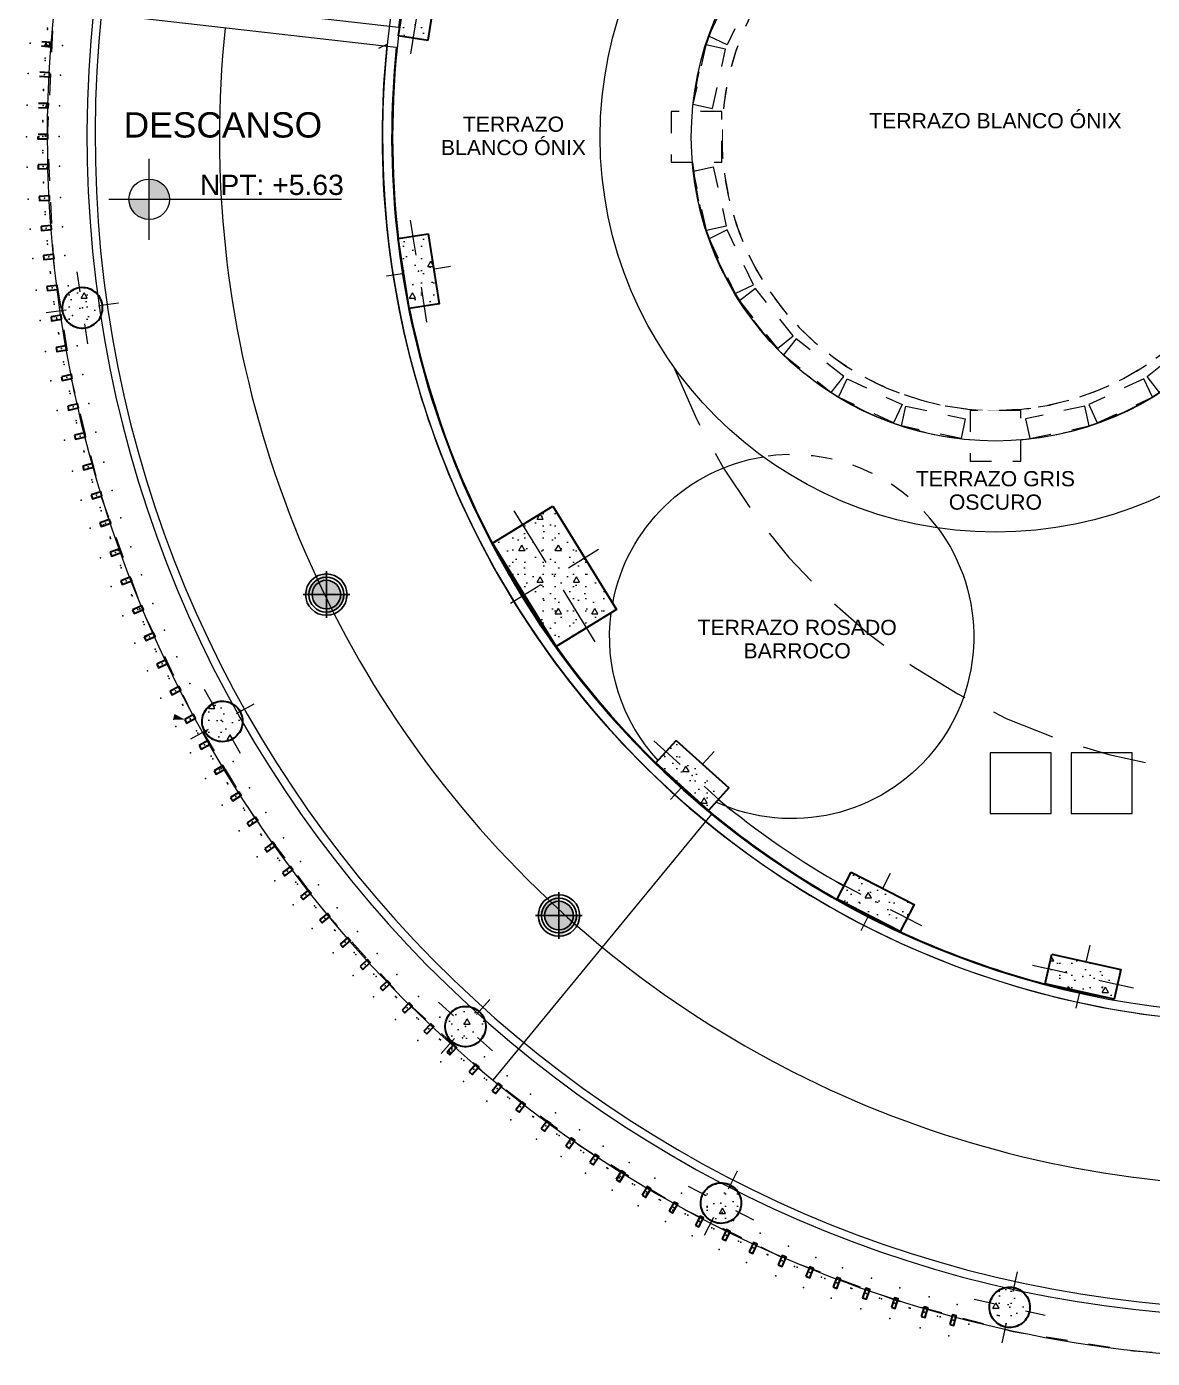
# Model space of a CAD drawing. Header units: feet. Extents: x 2 to 125, y -24 to 93.
# Drawn here: x 91.52 to 97.07, y 77.68 to 84.26 of the extents above; entities that cross this region are included whole.
import ezdxf

# ---------------------------------------------------------------- set-up
doc = ezdxf.new("R2010")
doc.units = ezdxf.units.FT
doc.header["$MEASUREMENT"] = 0
doc.set_wipeout_variables(frame=1)
for name, pattern in [('Dashed', [0.211667, 0.105833, -0.105833]), ('HIDDEN', [9.525, 6.35, -3.175]), ('HIDDEN2', [0.1875, 0.125, -0.0625]), ('Wipeout_Contour', [1, 0, -1])]:
    doc.linetypes.add(name, pattern=pattern)
for name, color, linetype in [('ALUMBRADO', 1, 'Continuous'), ('Dimensioning - General', 7, 'Continuous'), ('Structural - Bearing', 7, 'Continuous')]:
    doc.layers.add(name, color=color, linetype=linetype)
for name, color, linetype, lineweight in [('Annotation - Label_Pen_No__1', 7, 'Continuous', 13), ('cotas', 7, 'Continuous', 5), ('Drawing & Figure_Pen_No__122', 9, 'Continuous', 13), ('Interior - Stair & Railing_Pen_No__122', 9, 'Continuous', 13), ('Structural - Bearing_Pen_No__122', 9, 'Continuous', 13), ('Structural - Bearing_Pen_No__21', 7, 'Continuous', 35), ('TOMACORRIENTE', 5, 'HIDDEN2', 30)]:
    doc.layers.add(name, color=color, linetype=linetype, lineweight=lineweight)
for name, color, linetype, lineweight, true_color in [('Annotation - Text_Pen_No__167', 7, 'Continuous', 13, 0x6a6a6a), ('Dimensioning - General_Pen_No__167', 7, 'Continuous', 13, 0x6a6a6a), ('Estructura – Carga_Pen_No__167', 7, 'Continuous', 13, 0x6a6a6a), ('Interior - Furniture _Pen_No__167', 7, 'Continuous', 13, 0x6a6a6a), ('RAMPA PROPUESTA 1 CERRAMIENTO_Pen_No__123', 7, 'Continuous', 0, 0xd8d8d8), ('RAMPA PROPUESTA 1 CERRAMIENTO_Pen_No__28', 7, 'Continuous', 35, 0xa80f02), ('RAMPA PROPUESTA 1 CERRAMIENTO_Pen_No__48', 7, 'Continuous', 25, 0xa80f02), ('Structural - Bearing_Pen_No__167', 7, 'Continuous', 13, 0x6a6a6a), ('Structural - Bearing_Pen_No__4', 7, 'Continuous', 20, 0x029e21), ('Structural - Bearing_Pen_No__87', 7, 'Continuous', 20, 0x6a6a6a)]:
    doc.layers.add(name, color=color, linetype=linetype, lineweight=lineweight, true_color=true_color)
doc.styles.add('GENERATED_STYLE_1', font='arial.ttf')
pattern_1 = [(0, (70.36607, 85.72544), (0, 0.311769), [0.03, -0.15]), (0, (70.45607, 85.88132), (0, 0.311769), [0.03, -0.15]), (60, (70.36607, 85.72544), (-0.27, 0.1558846), [0.03, -0.15]), (60, (70.54607, 85.72544), (-0.27, 0.1558846), [0.03, -0.15]), (120, (70.39607, 85.72544), (0.27, 0.1558846), [0.03, -0.15]), (120, (70.57607, 85.72544), (0.27, 0.1558846), [0.03, -0.15]), (0, (70.36607, 85.75544), (0, 0.06), [0, -0.06, 0, -0.09]), (45, (70.39607, 85.75544), (-0.04242641, 0.04242641), [0, -0.045, 0, -0.075])]

# ---------------------------------------------------------------- blocks, each defined once
blk = doc.blocks.new('Curved Ramp 23[46]', base_point=(27.2823, -2.0105))
at = {"layer": 'Interior - Furniture _Pen_No__167', "color": 251, "linetype": 'Continuous', "lineweight": 13, "true_color": 0x6a6a6a}
for p, q in [((22.986, -1.4693), (21.297, -1.2764)), ((22.9746, -1.5687), (21.2856, -1.3757)), ((24.5318, -5.3547), (23.4519, -6.6677))]:
    blk.add_line(p, q, dxfattribs=at)
for radius, start, end in [(4.33, 90.82856, 172.82049), (6.03, 173.95721, 269.99957), (5.18, 174.03517, 269.99957), (4.33, 174.14374, 269.99957)]:
    blk.add_arc((27.2823, -2.0105), radius, start, end, dxfattribs=at)
blk = doc.blocks.new('Level Dimension_7', base_point=(21.7559, -2.3181))
at = {"layer": 'Dimensioning - General_Pen_No__167', "linetype": 'Continuous', "lineweight": 13, "true_color": 0x6a6a6a}
for points in [[(21.7559, -2.3181), (21.8559, -2.3181), (21.8483, -2.2798), (21.8266, -2.2473), (21.7941, -2.2257), (21.7559, -2.2181)], [(21.7559, -2.3181), (21.6559, -2.3181), (21.6635, -2.3563), (21.6852, -2.3888), (21.7176, -2.4104), (21.7559, -2.4181)]]:
    blk.add_hatch(color=251, dxfattribs=at).paths.add_polyline_path(points)
at = {"layer": 'Dimensioning - General_Pen_No__167', "color": 251, "linetype": 'Continuous', "lineweight": 13, "true_color": 0x6a6a6a}
for p, q in [((21.7559, -2.5181), (21.7559, -2.1181)), ((21.5559, -2.3181), (22.7044, -2.3181))]:
    blk.add_line(p, q, dxfattribs=at)
blk.add_circle((21.7559, -2.3181), 0.1, dxfattribs=at)
at = {"layer": 'Dimensioning - General_Pen_No__167', "color": 251, "lineweight": 13, "true_color": 0x6a6a6a, "insert": (22.0059, -2.2981), "char_height": 0.1, "attachment_point": 7, "style": 'GENERATED_STYLE_1'}
blk.add_mtext('\\A1;NPT: +5.63', dxfattribs=at)
blk = doc.blocks.new('LED PASILLO')
at = {"layer": 'ALUMBRADO'}
h = blk.add_hatch(color=202, dxfattribs=at)
h.dxf.hatch_style = 1
edge = h.paths.add_edge_path()
edge.add_line((0, 0.1376), (0, -0.1376))
edge.add_line((-0.1376, 0), (0.1376, 0))
edge = h.paths.add_edge_path()
edge.add_line((0, 0), (0, 0.0845))
edge.add_arc((0, 0), 0.0845, 90, 180)
edge.add_line((-0.0845, 0), (0, 0))
edge = h.paths.add_edge_path()
edge.add_line((0.0845, 0), (0, 0))
edge.add_line((0, 0), (0, -0.0845))
edge.add_arc((0, 0), 0.0845, 270, 360)
at = {"layer": 'ALUMBRADO', "color": 202}
for points in [[(0, 0.1376), (0, -0.1376)], [(-0.1376, 0), (0.1376, 0)]]:
    blk.add_lwpolyline(points, dxfattribs=at)
for radius in [0.1222, 0.1028, 0.0845]:
    blk.add_circle((0, 0), radius, dxfattribs=at)

msp = doc.modelspace()

# ---------------------------------------------------------------- hatches: boundary and pattern name
at = {"layer": 'Annotation - Label_Pen_No__1', "linetype": 'Continuous', "lineweight": 13}
msp.add_hatch(color=7, dxfattribs=at).paths.add_polyline_path([(92.2971, 80.8386), (92.2459, 80.8658), (92.2392, 80.8366)])
at = {"layer": 'RAMPA PROPUESTA 1 CERRAMIENTO_Pen_No__48', "linetype": 'Continuous', "lineweight": 25, "true_color": 0xa80f02}
h = msp.add_hatch(dxfattribs=at)
h.set_pattern_fill('STRUCTURAL_CONCRETE', color=14, style=0, pattern_type=2)
h.set_pattern_definition(pattern_1)
h.paths.add_polyline_path([(91.5916, 84.1846, 0.000823), (91.5901, 84.1646), (91.6382, 84.161), (91.6397, 84.181)])
h = msp.add_hatch(dxfattribs=at)
h.set_pattern_fill('STRUCTURAL_CONCRETE', color=14, style=0, pattern_type=2)
h.set_pattern_definition(pattern_1)
h.paths.add_polyline_path([(91.5757, 83.881, 0.000823), (91.5752, 83.861), (91.6235, 83.8598), (91.624, 83.8798)])
h = msp.add_hatch(dxfattribs=at)
h.set_pattern_fill('STRUCTURAL_CONCRETE', color=14, style=0, pattern_type=2)
h.set_pattern_definition(pattern_1)
h.paths.add_polyline_path([(91.5734, 83.7181), (91.5718, 83.7181), (91.5718, 83.7068), (91.6218, 83.7068), (91.6218, 83.7268), (91.5734, 83.7268, 0.000359)])
h = msp.add_hatch(dxfattribs=at)
h.set_pattern_fill('STRUCTURAL_CONCRETE', color=14, style=0, pattern_type=2)
h.set_pattern_definition(pattern_1)
h.paths.add_polyline_path([(91.5733, 83.5783), (91.5739, 83.5583), (91.6238, 83.5596), (91.6233, 83.5796)])
h = msp.add_hatch(dxfattribs=at)
h.set_pattern_fill('STRUCTURAL_CONCRETE', color=14, style=0, pattern_type=2)
h.set_pattern_definition(pattern_1)
h.paths.add_polyline_path([(91.588, 83.2737), (91.5895, 83.2538), (91.6393, 83.2576), (91.6378, 83.2775)])
h = msp.add_hatch(dxfattribs=at)
h.set_pattern_fill('STRUCTURAL_CONCRETE', color=14, style=0, pattern_type=2)
h.set_pattern_definition(pattern_1)
h.paths.add_polyline_path([(91.6372, 82.8278), (91.6402, 82.808), (91.6896, 82.8155), (91.6866, 82.8353)])
h = msp.add_hatch(dxfattribs=at)
h.set_pattern_fill('STRUCTURAL_CONCRETE', color=14, style=0, pattern_type=2)
h.set_pattern_definition(pattern_1)
h.paths.add_polyline_path([(91.7938, 82.0898), (91.7992, 82.0706), (91.8473, 82.0841), (91.8419, 82.1034)])
h = msp.add_hatch(dxfattribs=at)
h.set_pattern_fill('STRUCTURAL_CONCRETE', color=14, style=0, pattern_type=2)
h.set_pattern_definition(pattern_1)
h.paths.add_polyline_path([(91.8351, 81.9479), (91.841, 81.9288), (91.8887, 81.9435), (91.8829, 81.9626)])
h = msp.add_hatch(dxfattribs=at)
h.set_pattern_fill('STRUCTURAL_CONCRETE', color=14, style=0, pattern_type=2)
h.set_pattern_definition(pattern_1)
h.paths.add_polyline_path([(91.8787, 81.8104), (91.8851, 81.7914), (91.9325, 81.8072), (91.9262, 81.8262)])
h = msp.add_hatch(dxfattribs=at)
h.set_pattern_fill('STRUCTURAL_CONCRETE', color=14, style=0, pattern_type=2)
h.set_pattern_definition(pattern_1)
h.paths.add_polyline_path([(91.9291, 81.6642), (91.936, 81.6454), (91.983, 81.6624), (91.9762, 81.6812)])
h = msp.add_hatch(dxfattribs=at)
h.set_pattern_fill('STRUCTURAL_CONCRETE', color=14, style=0, pattern_type=2)
h.set_pattern_definition(pattern_1)
h.paths.add_polyline_path([(92.039, 81.3807), (92.0468, 81.3623), (92.0929, 81.3816), (92.0851, 81.4001)])
h = msp.add_hatch(dxfattribs=at)
h.set_pattern_fill('STRUCTURAL_CONCRETE', color=14, style=0, pattern_type=2)
h.set_pattern_definition(pattern_1)
h.paths.add_polyline_path([(92.097, 81.2462), (92.1052, 81.2279), (92.1508, 81.2484), (92.1426, 81.2666)])
h = msp.add_hatch(dxfattribs=at)
h.set_pattern_fill('STRUCTURAL_CONCRETE', color=14, style=0, pattern_type=2)
h.set_pattern_definition(pattern_1)
h.paths.add_polyline_path([(92.2971, 80.8386), (92.3066, 80.821), (92.3506, 80.8448), (92.341, 80.8624)])
h = msp.add_hatch(dxfattribs=at)
h.set_pattern_fill('STRUCTURAL_CONCRETE', color=14, style=0, pattern_type=2)
h.set_pattern_definition(pattern_1)
h.paths.add_polyline_path([(92.3687, 80.7093), (92.3787, 80.692), (92.422, 80.7168), (92.4121, 80.7342)])
h = msp.add_hatch(dxfattribs=at)
h.set_pattern_fill('STRUCTURAL_CONCRETE', color=14, style=0, pattern_type=2)
h.set_pattern_definition(pattern_1)
h.paths.add_polyline_path([(92.4416, 80.5848), (92.452, 80.5677), (92.4948, 80.5936), (92.4844, 80.6107)])
h = msp.add_hatch(dxfattribs=at)
h.set_pattern_fill('STRUCTURAL_CONCRETE', color=14, style=0, pattern_type=2)
h.set_pattern_definition(pattern_1)
h.paths.add_polyline_path([(92.5231, 80.4534), (92.5339, 80.4365), (92.576, 80.4635), (92.5652, 80.4803)])
h = msp.add_hatch(dxfattribs=at)
h.set_pattern_fill('STRUCTURAL_CONCRETE', color=14, style=0, pattern_type=2)
h.set_pattern_definition(pattern_1)
h.paths.add_polyline_path([(92.6051, 80.328), (92.6163, 80.3115), (92.6577, 80.3395), (92.6465, 80.3561)])
h = msp.add_hatch(dxfattribs=at)
h.set_pattern_fill('STRUCTURAL_CONCRETE', color=14, style=0, pattern_type=2)
h.set_pattern_definition(pattern_1)
h.paths.add_polyline_path([(93.4772, 79.2993), (93.4918, 79.2857), (93.526, 79.3221), (93.5115, 79.3358)])
h = msp.add_hatch(dxfattribs=at)
h.set_pattern_fill('STRUCTURAL_CONCRETE', color=14, style=0, pattern_type=2)
h.set_pattern_definition(pattern_1)
h.paths.add_polyline_path([(93.5908, 79.1949), (93.6057, 79.1816), (93.639, 79.2189), (93.6241, 79.2322)])
h = msp.add_hatch(dxfattribs=at)
h.set_pattern_fill('STRUCTURAL_CONCRETE', color=14, style=0, pattern_type=2)
h.set_pattern_definition(pattern_1)
h.paths.add_polyline_path([(93.8151, 79.0034), (93.8307, 78.9908), (93.8621, 79.0297), (93.8466, 79.0423)])
h = msp.add_hatch(dxfattribs=at)
h.set_pattern_fill('STRUCTURAL_CONCRETE', color=14, style=0, pattern_type=2)
h.set_pattern_definition(pattern_1)
h.paths.add_polyline_path([(94.1774, 78.7308), (94.1938, 78.7195), (94.2223, 78.7606), (94.2058, 78.772)])
h = msp.add_hatch(dxfattribs=at)
h.set_pattern_fill('STRUCTURAL_CONCRETE', color=14, style=0, pattern_type=2)
h.set_pattern_definition(pattern_1)
h.paths.add_polyline_path([(94.4269, 78.5663), (94.4439, 78.5557), (94.4703, 78.5982), (94.4533, 78.6087)])
h = msp.add_hatch(dxfattribs=at)
h.set_pattern_fill('STRUCTURAL_CONCRETE', color=14, style=0, pattern_type=2)
h.set_pattern_definition(pattern_1)
h.paths.add_polyline_path([(94.5549, 78.4885), (94.5721, 78.4783), (94.5975, 78.5214), (94.5802, 78.5316)])
h = msp.add_hatch(dxfattribs=at)
h.set_pattern_fill('STRUCTURAL_CONCRETE', color=14, style=0, pattern_type=2)
h.set_pattern_definition(pattern_1)
h.paths.add_polyline_path([(94.6887, 78.4117), (94.7062, 78.402), (94.7304, 78.4457), (94.7129, 78.4554)])
h = msp.add_hatch(dxfattribs=at)
h.set_pattern_fill('STRUCTURAL_CONCRETE', color=14, style=0, pattern_type=2)
h.set_pattern_definition(pattern_1)
h.paths.add_polyline_path([(95.6429, 77.983), (95.6618, 77.9765), (95.6782, 78.0237), (95.6593, 78.0303)])
h = msp.add_hatch(dxfattribs=at)
h.set_pattern_fill('STRUCTURAL_CONCRETE', color=14, style=0, pattern_type=2)
h.set_pattern_definition(pattern_1)
h.paths.add_polyline_path([(95.9324, 77.89), (95.9516, 77.8844), (95.9656, 77.9324), (95.9464, 77.938)])
at = {"layer": 'Structural - Bearing_Pen_No__122', "linetype": 'Continuous', "lineweight": 13}
h = msp.add_hatch(dxfattribs=at)
h.set_pattern_fill('STRUCTURAL_CONCRETE', color=9, style=0, pattern_type=2)
h.set_pattern_definition(pattern_1)
h.paths.add_polyline_path([(91.8058, 82.7722, 0.414214), (91.8908, 82.8852, 0.414214), (91.7778, 82.9702, 0.414214), (91.6928, 82.8572, 0.414214)])
h = msp.add_hatch(dxfattribs=at)
h.set_pattern_fill('STRUCTURAL_CONCRETE', color=9, style=0, pattern_type=2)
h.set_pattern_definition(pattern_1)
h.paths.add_polyline_path([(92.4341, 80.9161, 0.414214), (92.3956, 80.7801, 0.414214), (92.5317, 80.7415, 0.414214), (92.5702, 80.8776, 0.414214)])
h = msp.add_hatch(dxfattribs=at)
h.set_pattern_fill('STRUCTURAL_CONCRETE', color=9, style=0, pattern_type=2)
h.set_pattern_definition(pattern_1)
h.paths.add_polyline_path([(93.6085, 79.3888, 0.414214), (93.6158, 79.2476, 0.414214), (93.757, 79.2549, 0.414214), (93.7498, 79.3961, 0.414214)])
h = msp.add_hatch(dxfattribs=at)
h.set_pattern_fill('STRUCTURAL_CONCRETE', color=9, style=0, pattern_type=2)
h.set_pattern_definition(pattern_1)
h.paths.add_polyline_path([(94.8549, 78.4958, 0.414214), (94.8982, 78.3612, 0.414214), (95.0328, 78.4045, 0.414214), (94.9895, 78.5391, 0.414214)])
h = msp.add_hatch(dxfattribs=at)
h.set_pattern_fill('STRUCTURAL_CONCRETE', color=9, style=0, pattern_type=2)
h.set_pattern_definition(pattern_1)
h.paths.add_polyline_path([(96.2714, 77.9573, 0.414214), (96.3475, 77.8381, 0.414214), (96.4667, 77.9141, 0.414214), (96.3906, 78.0333, 0.414214)])

# ---------------------------------------------------------------- linework, layer by layer
at = {"layer": 'Estructura – Carga_Pen_No__167', "color": 251, "linetype": 'Continuous', "lineweight": 13, "true_color": 0x6a6a6a}
for points in [[(96.5732, 80.3735), (96.5732, 80.6735), (96.2732, 80.6735), (96.2732, 80.3735)], [(96.2732, 80.6735), (96.2732, 80.3735), (96.5732, 80.3735), (96.5732, 80.6735)], [(96.6732, 80.6735), (96.6732, 80.3735), (96.9732, 80.3735), (96.9732, 80.6735)], [(96.6732, 80.3735), (96.9732, 80.3735), (96.9732, 80.6735), (96.6732, 80.6735)]]:
    msp.add_lwpolyline(points, close=True, dxfattribs=at)
at = {"layer": 'Interior - Stair & Railing_Pen_No__122', "color": 9, "linetype": 'Continuous', "lineweight": 13}
msp.add_line((93.2949, 84.1712), (93.2529, 84.1528), dxfattribs=at)
msp.add_line((93.2949, 84.1712), (93.2529, 84.1528), dxfattribs=at)
msp.add_line((93.2949, 84.1712), (93.2529, 84.1528), dxfattribs=at)
msp.add_line((93.2949, 84.1712), (93.2529, 84.1528), dxfattribs=at)
for centre, radius, start, end in [((97.6461, 83.7191), 5.8315, 90.12888, 269.40029), ((97.6461, 83.7191), 5.8315, 90.12888, 269.40029), ((97.6461, 83.7191), 5.8315, 90.12888, 269.40029), ((97.6461, 83.7191), 5.8315, 90.12888, 269.40029), ((97.6461, 83.7191), 5.7915, 90.0061, 269.52272), ((97.6461, 83.7191), 5.7915, 90.0061, 269.52272), ((97.6461, 83.7191), 5.7915, 90.0061, 269.52272), ((97.6461, 83.7191), 5.7915, 90.0061, 269.52272), ((97.6461, 83.7149), 4.375, 174.01281, 269.36897), ((97.6461, 83.7149), 4.375, 174.01281, 269.36897), ((97.6461, 83.7149), 4.375, 174.01281, 269.36897), ((97.6461, 83.7149), 4.375, 174.01281, 269.36897)]:
    msp.add_arc(centre, radius, start, end, dxfattribs=at)
at = {"layer": 'RAMPA PROPUESTA 1 CERRAMIENTO_Pen_No__123', "color": 254, "linetype": 'Continuous', "lineweight": 0, "true_color": 0xd8d8d8}
for p in [(91.62, 84.2526), (91.6196, 84.2467), (91.5342, 84.1788), (91.614, 84.1729), (91.6938, 84.1669), (91.608, 84.0931), (91.6086, 84.1039), (91.5247, 84.028), (91.6046, 84.024), (91.6845, 84.02), (91.6006, 83.9441), (91.6007, 83.9504), (91.5188, 83.8724), (91.5987, 83.8704), (91.6787, 83.8685), (91.5967, 83.7968), (91.5968, 83.7905), (91.5168, 83.7167), (91.5968, 83.7168), (91.6768, 83.7169), (91.5966, 83.6489), (91.5969, 83.6368), (91.5186, 83.5669), (91.5986, 83.5689), (91.6786, 83.571), (91.6004, 83.4925), (91.6006, 83.489), (91.5245, 83.4085), (91.6044, 83.4126), (91.6843, 83.4167), (91.6076, 83.3454), (91.6085, 83.3327), (91.6136, 83.2656), (91.6934, 83.2717), (91.5339, 83.2596), (91.6181, 83.2021), (91.6197, 83.1859), (91.5465, 83.1146), (91.6261, 83.1225), (91.7057, 83.1304), (91.6332, 83.0488), (91.634, 83.0429), (91.5638, 82.9595), (91.6431, 82.9694), (91.7225, 82.9794), (91.6515, 82.9008), (91.6531, 82.8901), (91.5843, 82.8097), (91.6634, 82.8217), (91.7425, 82.8336), (91.6742, 82.7488), (91.6753, 82.7425), (91.7668, 82.6839), (91.6093, 82.6561), (91.6881, 82.67), (91.6992, 82.6051), (91.702, 82.5912), (91.7935, 82.5424), (91.6366, 82.5108), (91.715, 82.5266), (91.7282, 82.46), (91.7309, 82.4482), (91.6679, 82.3643), (91.7459, 82.382), (91.8239, 82.3997), (91.7607, 82.3157), (91.7636, 82.304), (91.7028, 82.2186), (91.7803, 82.2382), (91.8579, 82.2578), (91.7989, 82.164), (91.7999, 82.1606), (91.8205, 82.087), (91.8975, 82.1086), (91.7435, 82.0653), (91.8384, 82.0222), (91.8421, 82.0099), (91.9384, 81.9692), (91.7854, 81.9222), (91.8619, 81.9457), (91.8803, 81.8847), (91.8854, 81.8692), (91.9815, 81.8341), (91.8297, 81.7835), (91.9056, 81.8088), (91.9288, 81.7385), (91.9309, 81.7329), (92.0313, 81.6905), (91.8808, 81.6361), (91.9561, 81.6633), (91.9794, 81.5982), (91.9833, 81.5881), (92.083, 81.5527), (91.9339, 81.4946), (92.0084, 81.5236), (92.035, 81.4549), (92.0375, 81.4491), (92.066, 81.3812), (92.1397, 81.4121), (91.9922, 81.3502), (92.0912, 81.3203), (92.0969, 81.3074), (92.1239, 81.2473), (92.1969, 81.28), (92.0509, 81.2146), (92.1514, 81.1852), (92.1566, 81.1743), (92.1859, 81.113), (92.2581, 81.1475), (92.1138, 81.0785), (92.215, 81.0517), (92.2204, 81.0409), (92.2512, 80.9804), (92.3225, 81.0166), (92.1799, 80.9441), (92.2857, 80.9121), (92.2875, 80.909), (92.3238, 80.8417), (92.3942, 80.8798), (92.2535, 80.8037), (92.3556, 80.7825), (92.3619, 80.7714), (92.3954, 80.7131), (92.4648, 80.7529), (92.326, 80.6733), (92.4268, 80.6577), (92.4352, 80.6437), (92.4682, 80.5892), (92.5367, 80.6306), (92.3998, 80.5478), (92.5064, 80.5258), (92.5096, 80.5208), (92.6169, 80.5016), (92.5495, 80.4584), (92.4822, 80.4153), (92.5866, 80.4), (92.5927, 80.3911), (92.6977, 80.3786), (92.6314, 80.3338), (92.5651, 80.289), (92.6725, 80.2726), (92.6762, 80.2675), (92.7841, 80.254), (92.719, 80.2075), (92.6539, 80.161), (92.757, 80.1537), (92.7655, 80.1424), (92.869, 80.1377), (92.7411, 80.0417), (92.805, 80.0897), (92.8456, 80.0353), (92.8531, 80.0257), (92.9579, 80.0221), (92.8324, 79.9229), (92.8952, 79.9725), (92.937, 79.919), (92.9447, 79.9097), (93.0497, 79.9086), (92.9881, 79.8575), (92.9266, 79.8064), (93.0369, 79.7985), (93.0392, 79.7959), (93.1497, 79.791), (93.0895, 79.7383), (93.0293, 79.6856), (93.1336, 79.6875), (93.1422, 79.6781), (93.2466, 79.6827), (93.1877, 79.6286), (93.2306, 79.5815), (93.3437, 79.5794), (93.1288, 79.5745), (93.2418, 79.5697), (93.2861, 79.5239), (93.2285, 79.4684), (93.3373, 79.4704), (93.3416, 79.4663), (93.4504, 79.4712), (93.3942, 79.4142), (93.3381, 79.3573), (93.4433, 79.3655), (93.4512, 79.3581), (93.5564, 79.369), (93.4469, 79.2524), (93.5016, 79.3107), (93.5552, 79.2601), (93.56, 79.256), (93.6682, 79.2666), (93.6149, 79.2069), (93.5617, 79.1472), (93.6639, 79.1628), (93.6746, 79.1536), (93.7766, 79.172), (93.7248, 79.111), (93.7764, 79.0668), (93.7858, 79.0592), (93.8889, 79.0788), (93.673, 79.05), (93.8386, 79.0165), (94.0034, 78.9883), (93.7883, 78.9543), (93.8912, 78.9737), (93.9008, 78.9663), (93.9547, 78.9249), (93.9059, 78.8615), (94.0152, 78.8781), (94.0181, 78.8761), (94.127, 78.8957), (94.0799, 78.831), (94.134, 78.7912), (94.2453, 78.8115), (94.0328, 78.7664), (94.1445, 78.7839), (94.1998, 78.7457), (94.3628, 78.7321), (94.1543, 78.6799), (94.252, 78.7092), (94.2656, 78.7002), (94.3189, 78.6653), (94.275, 78.5984), (94.3806, 78.6244), (94.3858, 78.6213), (94.4908, 78.6502), (94.4486, 78.5822), (94.5072, 78.5455), (94.5165, 78.54), (94.6167, 78.5739), (94.4064, 78.5143), (94.5762, 78.505), (94.6396, 78.4674), (94.6452, 78.4644), (94.7483, 78.4987), (94.5357, 78.436), (94.7096, 78.4287), (94.7671, 78.3965), (94.875, 78.4303), (94.6708, 78.3587), (94.7796, 78.3899), (94.838, 78.3594), (95.0051, 78.3642), (94.8009, 78.2885), (94.898, 78.3277), (94.9089, 78.3224), (94.9698, 78.2924), (95.1367, 78.3012), (94.9344, 78.2206), (95.0306, 78.2622), (95.0416, 78.2571), (95.1032, 78.2286), (95.2777, 78.2382), (95.0696, 78.156), (95.1726, 78.1964), (95.1758, 78.1951), (95.246, 78.1647), (95.3076, 78.1378), (95.3195, 78.133), (95.4117, 78.1822), (95.2143, 78.0912), (95.3819, 78.108), (95.4408, 78.0839), (95.4561, 78.0781), (95.5438, 78.1307), (95.6867, 78.079), (95.352, 78.0337), (95.5157, 78.0558), (95.585, 78.0296), (95.5906, 78.0277), (95.6606, 78.0034), (95.8264, 78.0324), (95.4876, 77.9809), (95.7258, 77.9805), (95.7362, 77.9772), (95.8021, 77.9562), (95.9714, 77.988), (96.11, 77.9493), (95.6344, 77.9278), (95.7777, 77.88), (95.8722, 77.9336), (95.8783, 77.9319), (95.949, 77.9112), (96.0122, 77.8925), (96.0258, 77.8889), (96.0895, 77.872), (95.9266, 77.8344), (96.1668, 77.8515), (96.069, 77.7947)]:
    msp.add_point(p, dxfattribs=at)
at = {"layer": 'RAMPA PROPUESTA 1 CERRAMIENTO_Pen_No__28', "color": 14, "linetype": 'Continuous', "lineweight": 35, "true_color": 0xa80f02}
for points in [[(91.5901, 84.1646), (91.6382, 84.161), (91.6397, 84.181), (91.5916, 84.1846)], [(91.5808, 84.0152), (91.6291, 84.0128), (91.6301, 84.0327), (91.5818, 84.0351)], [(91.5752, 83.861), (91.6235, 83.8598), (91.624, 83.8798), (91.5757, 83.881)], [(91.5718, 83.7181), (91.5718, 83.7068), (91.6218, 83.7068), (91.6218, 83.7268), (91.5734, 83.7268)]]:
    msp.add_lwpolyline(points, dxfattribs=at)
for points in [[(91.5733, 83.5783), (91.5739, 83.5583), (91.6238, 83.5596), (91.6233, 83.5796)], [(91.579, 83.4213), (91.58, 83.4013), (91.6299, 83.4039), (91.6289, 83.4238)], [(91.588, 83.2737), (91.5895, 83.2538), (91.6393, 83.2576), (91.6378, 83.2775)], [(91.6002, 83.13), (91.6022, 83.1101), (91.6519, 83.115), (91.6499, 83.1349)], [(91.6171, 82.9762), (91.6196, 82.9564), (91.6692, 82.9626), (91.6667, 82.9825)], [(91.6372, 82.8278), (91.6402, 82.808), (91.6896, 82.8155), (91.6866, 82.8353)], [(91.6617, 82.6755), (91.6652, 82.6558), (91.7144, 82.6645), (91.7109, 82.6842)], [(91.6886, 82.5315), (91.6925, 82.5119), (91.7415, 82.5218), (91.7376, 82.5414)], [(91.7193, 82.3862), (91.7237, 82.3667), (91.7725, 82.3778), (91.7681, 82.3973)], [(91.7536, 82.2418), (91.7585, 82.2224), (91.807, 82.2346), (91.8021, 82.254)], [(91.7938, 82.0898), (91.7992, 82.0706), (91.8473, 82.0841), (91.8419, 82.1034)], [(91.8351, 81.9479), (91.841, 81.9288), (91.8887, 81.9435), (91.8829, 81.9626)], [(91.8787, 81.8104), (91.8851, 81.7914), (91.9325, 81.8072), (91.9262, 81.8262)], [(91.9291, 81.6642), (91.936, 81.6454), (91.983, 81.6624), (91.9762, 81.6812)], [(91.9815, 81.5239), (91.9888, 81.5052), (92.0354, 81.5234), (92.0281, 81.542)], [(92.039, 81.3807), (92.0468, 81.3623), (92.0929, 81.3816), (92.0851, 81.4001)], [(92.097, 81.2462), (92.1052, 81.2279), (92.1508, 81.2484), (92.1426, 81.2666)], [(92.1591, 81.1113), (92.1677, 81.0932), (92.2128, 81.1148), (92.2042, 81.1328)], [(92.2244, 80.9779), (92.2335, 80.9601), (92.278, 80.9828), (92.269, 81.0006)], [(92.2971, 80.8386), (92.3066, 80.821), (92.3506, 80.8448), (92.341, 80.8624)], [(92.3687, 80.7093), (92.3787, 80.692), (92.422, 80.7168), (92.4121, 80.7342)], [(92.4416, 80.5848), (92.452, 80.5677), (92.4948, 80.5936), (92.4844, 80.6107)], [(92.5231, 80.4534), (92.5339, 80.4365), (92.576, 80.4635), (92.5652, 80.4803)], [(92.6051, 80.328), (92.6163, 80.3115), (92.6577, 80.3395), (92.6465, 80.3561)], [(92.6928, 80.2011), (92.7044, 80.1848), (92.7451, 80.2139), (92.7335, 80.2302)], [(92.779, 80.0827), (92.7911, 80.0667), (92.831, 80.0967), (92.819, 80.1127)], [(92.8693, 79.9648), (92.8817, 79.9491), (92.921, 79.9801), (92.9086, 79.9958)], [(92.9625, 79.8492), (92.9753, 79.8338), (93.0137, 79.8657), (93.001, 79.8811)], [(93.0641, 79.7294), (93.0773, 79.7143), (93.1149, 79.7472), (93.1018, 79.7623)], [(93.1625, 79.619), (93.1761, 79.6043), (93.2129, 79.6381), (93.1993, 79.6529)], [(93.2611, 79.5137), (93.275, 79.4993), (93.311, 79.534), (93.2971, 79.5484)], [(93.3696, 79.4035), (93.3838, 79.3894), (93.4189, 79.425), (93.4047, 79.4391)], [(93.4772, 79.2993), (93.4918, 79.2857), (93.526, 79.3221), (93.5115, 79.3358)], [(93.5908, 79.1949), (93.6057, 79.1816), (93.639, 79.2189), (93.6241, 79.2322)], [(93.701, 79.0984), (93.7163, 79.0855), (93.7487, 79.1236), (93.7334, 79.1365)], [(93.8151, 79.0034), (93.8307, 78.9908), (93.8621, 79.0297), (93.8466, 79.0423)], [(93.9315, 78.9112), (93.9474, 78.899), (93.9778, 78.9386), (93.962, 78.9508)], [(94.0571, 78.8167), (94.0732, 78.8049), (94.1027, 78.8453), (94.0865, 78.8571)], [(94.1774, 78.7308), (94.1938, 78.7195), (94.2223, 78.7606), (94.2058, 78.772)], [(94.2968, 78.6499), (94.3135, 78.6389), (94.341, 78.6807), (94.3243, 78.6916)], [(94.4269, 78.5663), (94.4439, 78.5557), (94.4703, 78.5982), (94.4533, 78.6087)], [(94.5549, 78.4885), (94.5721, 78.4783), (94.5975, 78.5214), (94.5802, 78.5316)], [(94.6887, 78.4117), (94.7062, 78.402), (94.7304, 78.4457), (94.7129, 78.4554)], [(94.8175, 78.3419), (94.8352, 78.3326), (94.8584, 78.3769), (94.8407, 78.3862)], [(94.9498, 78.2744), (94.9677, 78.2656), (94.9898, 78.3104), (94.9718, 78.3192)], [(95.0836, 78.2101), (95.1018, 78.2017), (95.1228, 78.2471), (95.1046, 78.2555)], [(95.2269, 78.1457), (95.2453, 78.1378), (95.2651, 78.1837), (95.2467, 78.1916)], [(95.3632, 78.0885), (95.3818, 78.081), (95.4005, 78.1274), (95.3819, 78.1349)], [(95.4976, 78.0359), (95.5163, 78.0289), (95.5339, 78.0757), (95.5152, 78.0827)], [(95.6429, 77.983), (95.6618, 77.9765), (95.6782, 78.0237), (95.6593, 78.0303)], [(95.7849, 77.9354), (95.804, 77.9293), (95.8192, 77.977), (95.8001, 77.9831)], [(95.9324, 77.89), (95.9516, 77.8844), (95.9656, 77.9324), (95.9464, 77.938)], [(96.0734, 77.8504), (96.0928, 77.8453), (96.1056, 77.8936), (96.0862, 77.8988)]]:
    msp.add_lwpolyline(points, close=True, dxfattribs=at)
at = {"layer": 'Structural - Bearing_Pen_No__167', "color": 251, "linetype": 'Continuous', "lineweight": 13, "true_color": 0x6a6a6a}
for p, q in [((91.7806, 82.9504), (91.7666, 83.0494)), ((91.871, 82.8824), (91.9701, 82.8964)), ((91.7126, 82.86), (91.6136, 82.846)), ((91.803, 82.792), (91.817, 82.693)), ((92.4439, 80.8987), (92.3951, 80.986)), ((92.5528, 80.8679), (92.6401, 80.9166)), ((92.4131, 80.7898), (92.3258, 80.741)), ((92.5219, 80.759), (92.5707, 80.6717)), ((93.7364, 79.3812), (93.8033, 79.4555)), ((93.6234, 79.3754), (93.5491, 79.4424)), ((93.6292, 79.2625), (93.5622, 79.1882)), ((93.7422, 79.2683), (93.8164, 79.2013)), ((94.9804, 78.5213), (95.026, 78.6103)), ((94.8727, 78.4866), (94.7837, 78.5323)), ((95.015, 78.4136), (95.104, 78.3679)), ((94.9073, 78.3789), (94.8617, 78.29)), ((96.3863, 78.0138), (96.4078, 78.1115)), ((96.2909, 77.9529), (96.1933, 77.9745)), ((96.4471, 77.9185), (96.5448, 77.8969)), ((96.3518, 77.8576), (96.3302, 77.7599))]:
    msp.add_line(p, q, dxfattribs=at)
for p in [(91.7918, 82.8712), (92.4829, 80.8288), (93.6828, 79.3218), (94.9439, 78.4501), (96.369, 77.9357)]:
    msp.add_point(p, dxfattribs=at)
at = {"layer": 'Structural - Bearing_Pen_No__21', "color": 7, "linetype": 'Continuous', "lineweight": 35}
for points in [[(91.8058, 82.7722, 0.414214), (91.8908, 82.8852, 0.414214), (91.7778, 82.9702, 0.414214), (91.6928, 82.8572, 0.414214)], [(92.4341, 80.9161, -0.414214), (92.5702, 80.8776, -0.414214), (92.5317, 80.7415, -0.414214), (92.3956, 80.7801, -0.414214)], [(93.6085, 79.3888, -0.414214), (93.7498, 79.3961, -0.414214), (93.757, 79.2549, -0.414214), (93.6158, 79.2476, -0.414214)], [(94.8549, 78.4958, -0.414214), (94.9895, 78.5391, -0.414214), (95.0328, 78.4045, -0.414214), (94.8982, 78.3612, -0.414214)], [(96.2714, 77.9573, -0.414214), (96.3906, 78.0333, -0.414214), (96.4667, 77.9141, -0.414214), (96.3475, 77.8381, -0.414214)]]:
    msp.add_lwpolyline(points, format="xyb", close=True, dxfattribs=at)
at = {"layer": 'Structural - Bearing_Pen_No__4', "linetype": 'Dashed', "lineweight": 20}
for points in [[(103.541, 77.6834), (103.541, 89.7465), (97.5929, 89.7465, 0.990538), (97.5929, 77.6834)], [(95.7252, 82.4926, 0.123935), (96.3688, 82.3668, 0.035226), (96.558, 82.3901, 0.358614), (97.6484, 83.7149, 0.329443), (96.6945, 85.0055, 0.035226), (96.6119, 85.028, 0.131602), (95.9136, 85.0089, 0.331871), (94.9484, 83.7149, 0.290888)]]:
    msp.add_lwpolyline(points, format="xyb", close=True, dxfattribs=at)
at = {"layer": 'Structural - Bearing_Pen_No__4', "color": 104, "linetype": 'HIDDEN', "lineweight": 20, "ltscale": 0.05, "true_color": 0x029e21}
msp.add_lwpolyline([(94.7093, 82.5817, 0.831061), (100.7984, 83.7149, 0.831228), (94.7089, 84.847)], format="xyb", dxfattribs=at)
at = {"layer": 'Structural - Bearing_Pen_No__4', "linetype": 'Dashed', "lineweight": 20}
msp.add_lwpolyline([(96.7251, 85.1529, -0.021473), (96.8469, 85.111, -0.308369), (97.7984, 83.7149, -0.414214), (96.2984, 82.2149, -0.414213), (94.7984, 83.7149, -0.308369), (95.7499, 85.111, -0.021457), (95.8716, 85.1529)], format="xyb", dxfattribs=at)
for points in [[(94.8835, 84.2131), (95.0123, 84.484), (95.1026, 84.4411), (94.9738, 84.1702)], [(94.8849, 83.2129), (95.0137, 82.942), (95.104, 82.9849), (94.9752, 83.2559)], [(95.0357, 82.9053), (95.2226, 82.6706), (95.3008, 82.7329), (95.1139, 82.9676)], [(95.2525, 82.6397), (95.4881, 82.4539), (95.55, 82.5325), (95.3144, 82.7182)], [(97.3443, 82.6397), (97.1087, 82.4539), (97.0468, 82.5325), (97.2824, 82.7182)], [(95.7953, 82.303), (95.5237, 82.4305), (95.5662, 82.521), (95.8377, 82.3935)], [(96.8015, 82.303), (97.0731, 82.4305), (97.0306, 82.521), (96.759, 82.3935)]]:
    msp.add_lwpolyline(points, close=True, dxfattribs=at)
for centre, radius, start, end in [((96.2984, 83.7149), 1.5, 94.7802, 175.20572), ((96.2984, 83.7149), 1.5, 4.58783, 85.2198), ((96.2984, 83.7149), 1.35, 1.66594, 90), ((96.2984, 83.7149), 1.35, 106.69934, 269.95672), ((96.2984, 83.7149), 1.35, 270.04328, 358.33406), ((96.2984, 83.7149), 1.5, 184.7661, 265.21981), ((96.2984, 83.7149), 1.5, 274.7802, 355.02739), ((95.293, 81.2476), 0.8989, 36.66555, 98.98036)]:
    msp.add_arc(centre, radius, start, end, dxfattribs=at)
at = {"layer": 'Structural - Bearing_Pen_No__87', "color": 251, "linetype": 'Continuous', "lineweight": 20, "true_color": 0x6a6a6a}
for start, end in [(173.34952, 186.65047), (187.65172, 190.13169), (191.2884, 225.60479), (225.84315, 229.84169), (230.24271, 244.93257), (245.12436, 259.63161)]:
    msp.add_arc((97.6484, 83.7149), 4.325, start, end, dxfattribs=at)

# ---------------------------------------------------------------- block references
at = {"layer": 'Dimensioning - General', "color": 251, "lineweight": 13, "true_color": 0x6a6a6a}
msp.add_blockref('Level Dimension_7', (92.1219, 83.4074), dxfattribs=at)
at = {"layer": 'TOMACORRIENTE', "xscale": 0.8365500000000002, "yscale": 0.8365500000000002, "zscale": 0.8365500000000002, "rotation": 270}
for p in [(92.9962, 81.4551), (94.1443, 79.8702)]:
    msp.add_blockref('LED PASILLO', p, dxfattribs=at)

# ---------------------------------------------------------------- texts
at = {"layer": 'Annotation - Text_Pen_No__167', "color": 251, "linetype": 'Continuous', "lineweight": 13, "true_color": 0x6a6a6a, "insert": (92.4854, 83.8374), "char_height": 0.125, "attachment_point": 2, "style": 'GENERATED_STYLE_1'}
msp.add_mtext('\\A1;DESCANSO', dxfattribs=at)
at = {"layer": 'Annotation - Text_Pen_No__167', "color": 251, "linetype": 'Continuous', "lineweight": 13, "true_color": 0x6a6a6a, "char_height": 0.075, "attachment_point": 2, "line_spacing_factor": 0.923713, "style": 'GENERATED_STYLE_1'}
for s, insert in [('\\A1;TERRAZO\\PBLANCO ÓNIX', (93.9196, 83.816)), ('\\A1;TERRAZO BLANCO ÓNIX', (96.2984, 83.8332)), ('\\A1;TERRAZO GRIS\\POSCURO', (96.2984, 82.0651)), ('\\A1;TERRAZO ROSADO\\PBARROCO', (95.3199, 81.3307))]:
    msp.add_mtext(s, dxfattribs=dict(at, insert=insert))

# ---------------------------------------------------------------- next in the draw order: wipeouts: each hides what was drawn before it
at = {"color": 254, "linetype": 'Wipeout_Contour', "lineweight": 0, "ltscale": 104.684889}
msp.add_wipeout([(96.1734, 82.1149), (96.4234, 82.1149), (96.4234, 82.3649), (96.1734, 82.3649)], dxfattribs=at).dxf.layer = 'Structural - Bearing'
at = {"linetype": 'Dashed', "lineweight": 20}
msp.add_wipeout([(94.6984, 83.5903), (94.9484, 83.5903), (94.9484, 83.8403), (94.6984, 83.8403)], dxfattribs=at).dxf.layer = 'Structural - Bearing_Pen_No__4'

# ---------------------------------------------------------------- next in the draw order: linework, layer by layer
at = {"layer": 'Drawing & Figure_Pen_No__122', "color": 9, "linetype": 'Continuous', "lineweight": 13}
msp.add_circle((96.2988, 83.7149), 1.5014, dxfattribs=at)
at = {"layer": 'Interior - Stair & Railing_Pen_No__122', "color": 9, "linetype": 'Continuous', "lineweight": 13}
msp.add_arc((97.6485, 83.7152), 4.3753, 90.03946, 269.33774, dxfattribs=at)
msp.add_arc((97.6485, 83.7152), 4.3753, 90.03946, 269.33774, dxfattribs=at)
msp.add_arc((97.6485, 83.7152), 4.3753, 90.03946, 269.33774, dxfattribs=at)
msp.add_arc((97.6485, 83.7152), 4.3753, 90.03946, 269.33774, dxfattribs=at)
at = {"layer": 'Structural - Bearing_Pen_No__4', "linetype": 'Dashed', "lineweight": 20}
for points in [[(94.8692, 84.1702), (94.8052, 83.8771), (94.9029, 83.8558), (94.9669, 84.1489)], [(94.6984, 83.5903), (94.9484, 83.5903), (94.9484, 83.8403), (94.6984, 83.8403)], [(94.8718, 83.2539), (94.8078, 83.547), (94.9055, 83.5683), (94.9695, 83.2752)], [(96.1289, 82.2256), (95.8354, 82.2881), (95.8563, 82.386), (96.1497, 82.3234)], [(96.1734, 82.1149), (96.4234, 82.1149), (96.4234, 82.3649), (96.1734, 82.3649)], [(96.4679, 82.2256), (96.7613, 82.2881), (96.7405, 82.386), (96.4471, 82.3234)]]:
    msp.add_lwpolyline(points, close=True, dxfattribs=at)

# ---------------------------------------------------------------- next in the draw order: block references
at = {"layer": 'Interior - Furniture _Pen_No__167', "color": 251, "linetype": 'Continuous', "lineweight": 13, "true_color": 0x6a6a6a}
msp.add_blockref('Curved Ramp 23[46]', (97.6484, 83.7149), dxfattribs=at)

# ---------------------------------------------------------------- next in the draw order: wipeouts: each hides what was drawn before it
at = {"color": 254, "linetype": 'Wipeout_Contour', "lineweight": 0, "ltscale": 92.520679}
msp.add_wipeout([(93.4984, 84.193), (93.5525, 84.5388), (93.4043, 84.562), (93.3502, 84.2162)], dxfattribs=at).dxf.layer = 'Structural - Bearing'
at = {"color": 254, "linetype": 'Wipeout_Contour', "lineweight": 0, "ltscale": 92.982558}
msp.add_wipeout([(93.4984, 83.2369), (93.3502, 83.2137), (93.4043, 82.8679), (93.5525, 82.8911)], dxfattribs=at).dxf.layer = 'Structural - Bearing'
at = {"color": 254, "linetype": 'Wipeout_Contour', "lineweight": 0, "ltscale": 96.509688}
msp.add_wipeout([(94.1146, 81.8927), (93.8164, 81.7096), (94.1304, 81.1983), (94.4286, 81.3814)], dxfattribs=at).dxf.layer = 'Structural - Bearing'
at = {"color": 254, "linetype": 'Wipeout_Contour', "lineweight": 0, "ltscale": 99.920631}
msp.add_wipeout([(94.7228, 80.7353), (94.6222, 80.6241), (94.8816, 80.3892), (94.9823, 80.5004)], dxfattribs=at).dxf.layer = 'Structural - Bearing'
at = {"color": 254, "linetype": 'Wipeout_Contour', "lineweight": 0, "ltscale": 103.992809}
msp.add_wipeout([(95.5865, 80.0844), (95.5178, 79.9511), (95.8288, 79.7907), (95.8976, 79.924)], dxfattribs=at).dxf.layer = 'Structural - Bearing'
at = {"color": 254, "linetype": 'Wipeout_Contour', "lineweight": 0, "ltscale": 108.312071}
msp.add_wipeout([(96.5763, 79.6798), (96.5436, 79.5334), (96.8852, 79.4572), (96.9178, 79.6036)], dxfattribs=at).dxf.layer = 'Structural - Bearing'

# ---------------------------------------------------------------- next in the draw order: hatches: boundary and pattern name
at = {"layer": 'Structural - Bearing_Pen_No__122', "linetype": 'Continuous', "lineweight": 13}
h = msp.add_hatch(dxfattribs=at)
h.set_pattern_fill('STRUCTURAL_CONCRETE', color=9, style=0, pattern_type=2)
h.set_pattern_definition(pattern_1)
h.paths.add_polyline_path([(93.4984, 84.193), (93.5525, 84.5388), (93.4043, 84.562), (93.3502, 84.2162)])
h = msp.add_hatch(dxfattribs=at)
h.set_pattern_fill('STRUCTURAL_CONCRETE', color=9, style=0, pattern_type=2)
h.set_pattern_definition(pattern_1)
h.paths.add_polyline_path([(93.4984, 83.2369), (93.3502, 83.2137), (93.4043, 82.8679), (93.5525, 82.8911)])
h = msp.add_hatch(dxfattribs=at)
h.set_pattern_fill('STRUCTURAL_CONCRETE', color=9, style=0, pattern_type=2)
h.set_pattern_definition(pattern_1)
h.paths.add_polyline_path([(94.1146, 81.8927), (93.8164, 81.7096), (94.1304, 81.1983), (94.4286, 81.3814)])
h = msp.add_hatch(dxfattribs=at)
h.set_pattern_fill('STRUCTURAL_CONCRETE', color=9, style=0, pattern_type=2)
h.set_pattern_definition(pattern_1)
h.paths.add_polyline_path([(94.7228, 80.7353), (94.6222, 80.6241), (94.8816, 80.3892), (94.9823, 80.5004)])
h = msp.add_hatch(dxfattribs=at)
h.set_pattern_fill('STRUCTURAL_CONCRETE', color=9, style=0, pattern_type=2)
h.set_pattern_definition(pattern_1)
h.paths.add_polyline_path([(95.5865, 80.0844), (95.5178, 79.9511), (95.8288, 79.7907), (95.8976, 79.924)])
h = msp.add_hatch(dxfattribs=at)
h.set_pattern_fill('STRUCTURAL_CONCRETE', color=9, style=0, pattern_type=2)
h.set_pattern_definition(pattern_1)
h.paths.add_polyline_path([(96.5763, 79.6798), (96.5436, 79.5334), (96.8852, 79.4572), (96.9178, 79.6036)])

# ---------------------------------------------------------------- next in the draw order: linework, layer by layer
at = {"layer": 'cotas', "color": 8}
msp.add_lwpolyline([(94.9312, 80.4439, 0.044464), (95.5512, 80.016)], format="xyb", dxfattribs=at)
at = {"layer": 'Drawing & Figure_Pen_No__122', "color": 9, "linetype": 'Continuous', "lineweight": 13}
msp.add_circle((96.2988, 83.7149), 1.9514, dxfattribs=at)
at = {"layer": 'Interior - Stair & Railing_Pen_No__122', "color": 9, "linetype": 'Continuous', "lineweight": 13}
msp.add_lwpolyline([(96.0141, 81.7844, -0.776127), (94.9188, 80.4303), (94.9823, 80.5004), (94.7228, 80.7353), (94.6336, 80.6367, -0.223136), (94.4018, 81.365), (94.4286, 81.3814), (94.4094, 81.4127, -0.317381), (95.1527, 82.1355, -0.317381)], format="xyb", dxfattribs=at)
at = {"layer": 'Structural - Bearing_Pen_No__167', "color": 251, "linetype": 'Continuous', "lineweight": 13, "true_color": 0x6a6a6a}
for p, q in [((93.439, 84.2984), (93.412, 84.1255)), ((93.439, 83.1314), (93.412, 83.3043)), ((93.5304, 83.0647), (93.6095, 83.0771)), ((93.3723, 83.04), (93.2933, 83.0276)), ((93.4637, 82.9733), (93.4908, 82.8004)), ((94.0806, 81.6137), (93.9237, 81.8693)), ((94.1907, 81.5874), (94.3398, 81.6789)), ((94.0543, 81.5036), (93.9052, 81.4121)), ((94.1644, 81.4773), (94.3214, 81.2217)), ((94.7429, 80.6159), (94.6132, 80.7334)), ((94.8559, 80.6215), (94.9096, 80.6808)), ((94.7485, 80.5029), (94.6948, 80.4436)), ((94.8615, 80.5085), (94.9913, 80.3911)), ((95.6366, 79.9742), (95.4811, 80.0545)), ((95.7444, 80.0086), (95.781, 80.0797)), ((95.671, 79.8665), (95.6343, 79.7954)), ((95.7788, 79.9009), (95.9343, 79.8206)), ((96.7481, 79.6466), (96.7656, 79.7246)), ((96.6526, 79.5859), (96.4818, 79.624)), ((96.8088, 79.5511), (96.9796, 79.5129)), ((96.7133, 79.4904), (96.6959, 79.4123))]:
    msp.add_line(p, q, dxfattribs=at)
for p in [(93.4514, 83.0524), (94.1225, 81.5455), (94.8022, 80.5622), (95.7077, 79.9375), (96.7307, 79.5685)]:
    msp.add_point(p, dxfattribs=at)
at = {"layer": 'Structural - Bearing_Pen_No__21', "color": 7, "linetype": 'Continuous', "lineweight": 35}
for points in [[(93.4984, 84.193), (93.5525, 84.5388), (93.4043, 84.562), (93.3502, 84.2162)], [(93.4984, 83.2369), (93.5525, 82.8911), (93.4043, 82.8679), (93.3502, 83.2137)], [(94.1146, 81.8927), (94.4286, 81.3814), (94.1304, 81.1983), (93.8164, 81.7096)], [(94.7228, 80.7353), (94.9823, 80.5004), (94.8816, 80.3892), (94.6222, 80.6241)], [(95.5865, 80.0844), (95.8976, 79.924), (95.8288, 79.7907), (95.5178, 79.9511)], [(96.5763, 79.6798), (96.9178, 79.6036), (96.8852, 79.4572), (96.5436, 79.5334)]]:
    msp.add_lwpolyline(points, close=True, dxfattribs=at)

doc.saveas('drawing.dxf')
